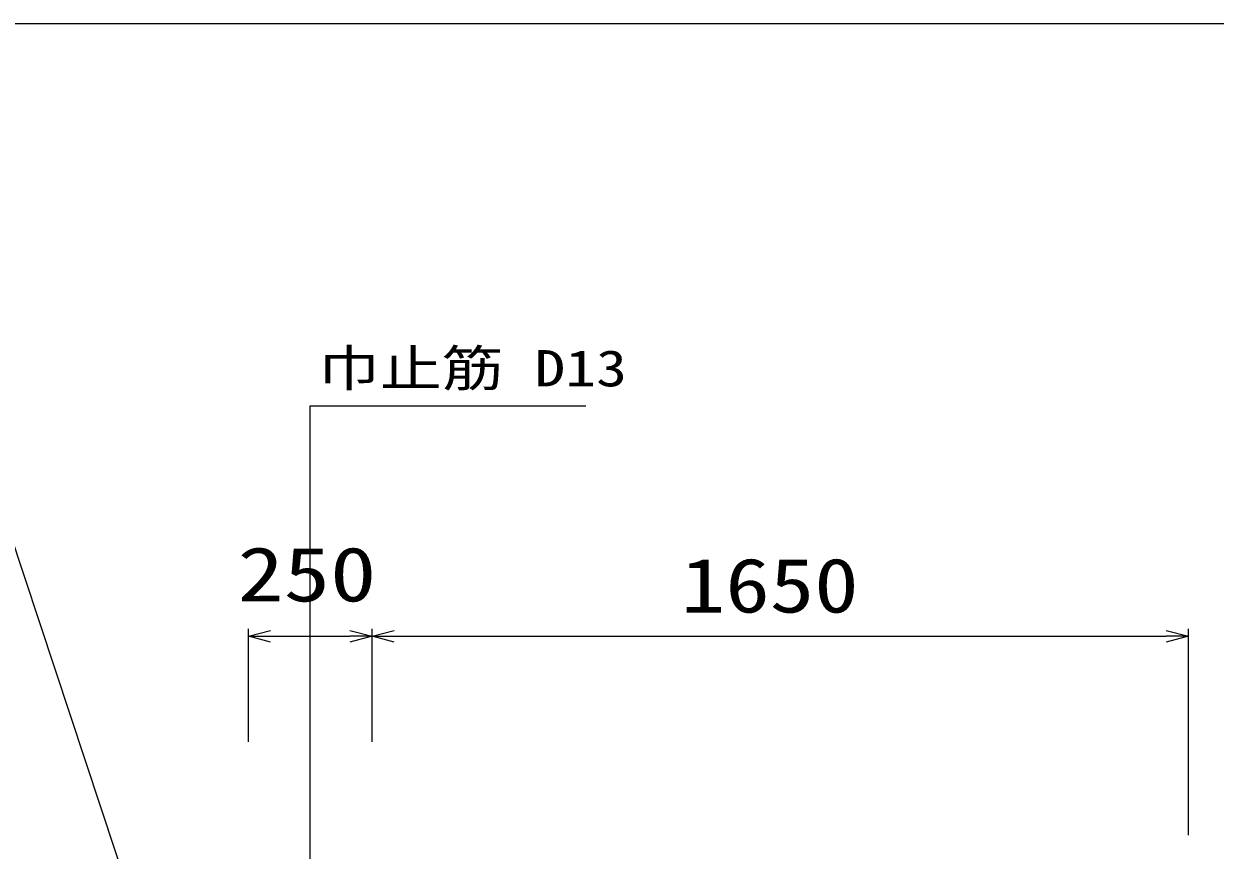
# Model space of a CAD drawing. Units: millimetres, scale not verified. Extents: x -8400 to 126000, y -5940 to 5940.
# Drawn here: x 112391 to 114799, y 4270 to 5940 of the extents above; entities that cross this region are included whole.
import ezdxf
from ezdxf.enums import TextEntityAlignment as Align

# ---------------------------------------------------------------- set-up
doc = ezdxf.new("R2010")
doc.units = ezdxf.units.MM
doc.header["$LTSCALE"] = 40
doc.layers.add('1-0_0', color=134, linetype='Continuous', lineweight=18)
doc.styles.add('ＭＳ ゴシック', font='')
doc.styles.get('ＭＳ ゴシック').set_extended_font_data('MS Gothic')

# ---------------------------------------------------------------- blocks, each defined once
blk = doc.blocks.new('_Open30')
at = {"layer": '1-0_0', "color": 2}
blk.add_line((0, 0), (-1, 0), dxfattribs=at)
blk.add_lwpolyline([(-1, 0.2679), (0, 0), (-1, -0.2679)], dxfattribs=at)

msp = doc.modelspace()

# ---------------------------------------------------------------- linework, layer by layer
at = {"layer": '1-0_0', "color": 2}
for p, q in [((112844.44, 4489.12), (112844.44, 4717.19)), ((112889.44, 4702.19), (113049.44, 4702.19)), ((113094.44, 4489.12), (113094.44, 4717.19)), ((113094.44, 4489.12), (113094.44, 4717.19)), ((113139.44, 4702.19), (114699.44, 4702.19)), ((114744.44, 4300), (114744.44, 4717.19))]:
    msp.add_line(p, q, dxfattribs=at)
at = {"layer": '1-0_0'}
for points in [[(109200, -5940), (126000, -5940), (126000, 5940), (109200, 5940), (109200, -5098.8)], [(112914.53, 3243.34), (112268.86, 5193.5), (111380.67, 5193.5)], [(112969.44, 3180), (112969.44, 5168.13), (113526.63, 5168.13)]]:
    msp.add_lwpolyline(points, dxfattribs=at)

# ---------------------------------------------------------------- block references
at = {"layer": '1-0_0', "xscale": 45, "yscale": 45, "rotation": 180}
for p in [(112844.44, 4702.19), (113094.44, 4702.19)]:
    msp.add_blockref('_Open30', p, dxfattribs=at)
at = {"layer": '1-0_0', "xscale": 45, "yscale": 45}
for p in [(113094.44, 4702.19), (114744.44, 4702.19)]:
    msp.add_blockref('_Open30', p, dxfattribs=at)

# ---------------------------------------------------------------- texts
at = {"layer": '1-0_0', "style": 'ＭＳ ゴシック', "width": 1.25}
msp.add_text('巾止筋 D13', height=73.31, dxfattribs=at).set_placement((112985.28, 5185.34), align=Align.BOTTOM_LEFT)
at = {"layer": '1-0_0', "color": 2, "style": 'ＭＳ ゴシック'}
for s, width, p in [('250', 1.25, (112822.48, 4739.69)), ('1650', 1.2, (113718.8, 4717.19))]:
    msp.add_text(s, height=110, dxfattribs=dict(at, width=width)).set_placement(p, align=Align.BOTTOM_LEFT)

doc.saveas('drawing.dxf')
